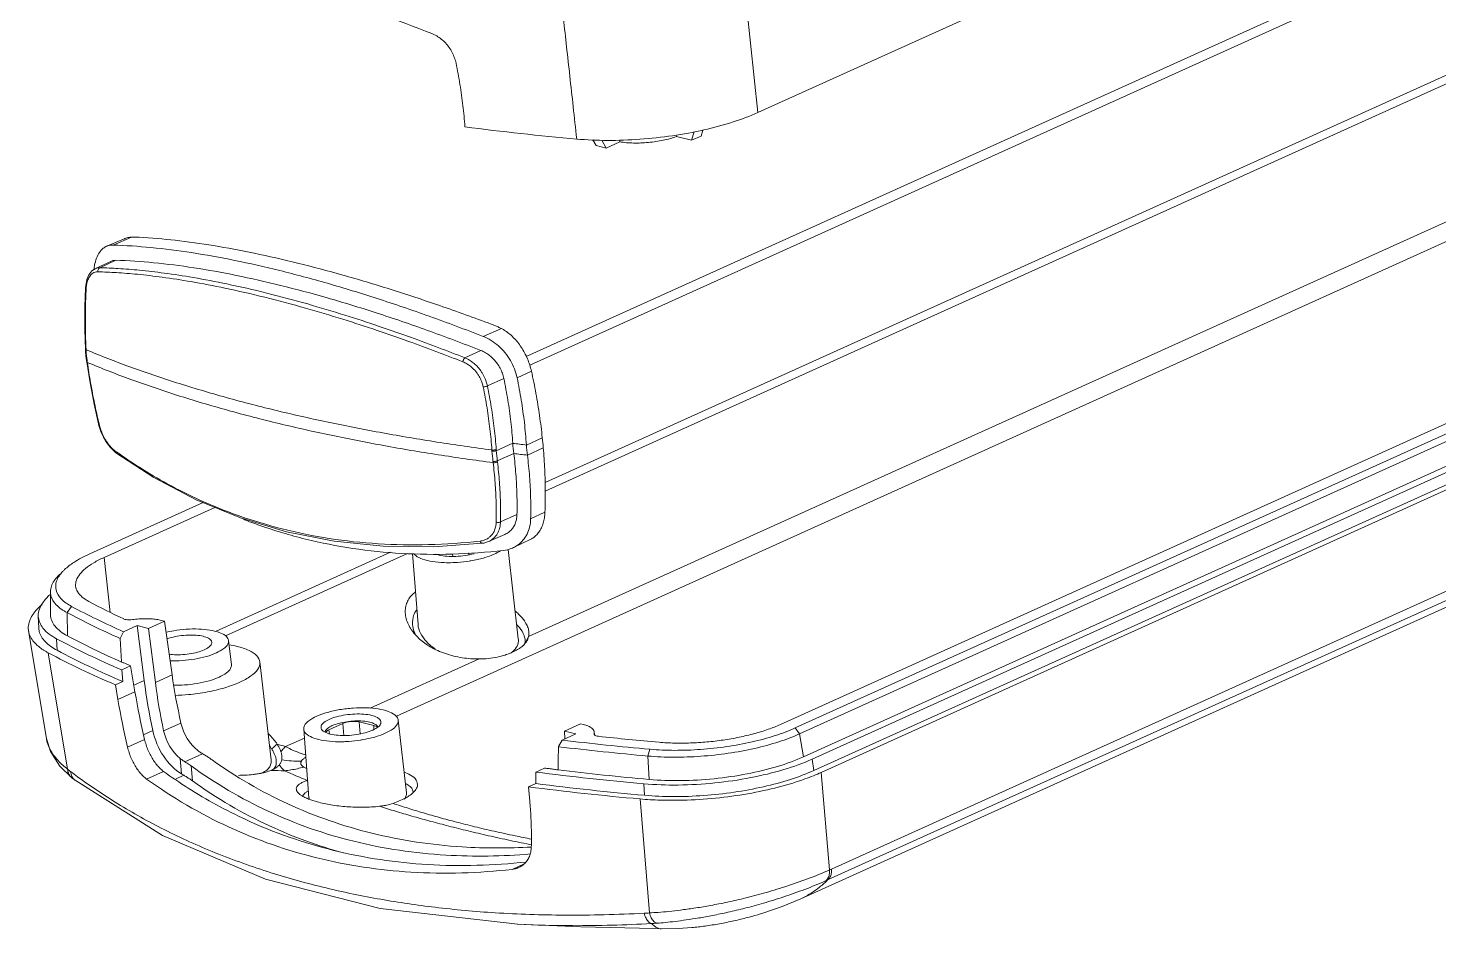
# Model space of a CAD drawing. Header units: millimetres. Extents: x 4688 to 5146, y 1130 to 1448.
# Drawn here: x 4871.4 to 4928.4, y 1157.8 to 1194.2 of the extents above; entities that cross this region are included whole.
import ezdxf

# ---------------------------------------------------------------- set-up
doc = ezdxf.new("R2010")
doc.units = ezdxf.units.MM
doc.header["$MEASUREMENT"] = 0
doc.layers.get('0').update_dxf_attribs({"linetype": 'CONTINUOUS'})
doc.layers.add('from', color=7, linetype='CONTINUOUS', lineweight=13)

# ---------------------------------------------------------------- blocks, each defined once
blk = doc.blocks.new('A$C39682073')
at = {"color": 7, "linetype": 'Continuous'}
for p, q in [((139.005, 113.52), (45.963, 71.472)), ((100.409, 88.034), (32.592, 57.387)), ((32.791, 56.891), (101.253, 87.83)), ((33.675, 50.111), (101.449, 80.74)), ((45.329, 77.473), (45.963, 71.472)), ((140.313, 78.186), (47.271, 36.139)), ((48.115, 35.935), (141.144, 77.976)), ((48.377, 35.597), (141.407, 77.639)), ((141.621, 76.309), (48.591, 34.267)), ((142.136, 76.182), (49.107, 34.14)), ((142.225, 75.521), (49.196, 33.48)), ((49.623, 33.37), (142.665, 75.417)), ((106.958, 73.62), (25.092, 36.623)), ((33.687, 49.608), (87.736, 74.033)), ((41.254, 70.172), (41.263, 70.081)), ((42.134, 69.866), (41.263, 70.081)), ((42.134, 69.866), (42.285, 70.363)), ((42.682, 70.114), (42.134, 69.866)), ((42.682, 70.114), (42.791, 70.456)), ((36.623, 69.559), (36.437, 69.898)), ((37.201, 69.417), (36.623, 69.559)), ((37.201, 69.417), (36.955, 69.875)), ((37.995, 69.776), (37.201, 69.417)), ((37.995, 69.776), (37.985, 69.886)), ((142.706, 69.587), (50.222, 27.792)), ((142.478, 68.954), (49.994, 27.159)), ((91.592, 67.812), (32.722, 41.208)), ((138.849, 66.933), (48.446, 26.078)), ((9.362, 64.178), (8.367, 63.755)), ((9.789, 64.273), (8.723, 63.82)), ((8.629, 62.886), (7.703, 62.455)), ((7.969, 62.51), (8.889, 62.939)), ((7.136, 61.345), (7.136, 61.345)), ((30.1, 58.542), (31.156, 58.997)), ((7.133, 57.81), (7.136, 57.74)), ((7.136, 57.74), (7.143, 57.635)), ((7.166, 57.811), (7.168, 57.775)), ((7.193, 57.144), (7.203, 57.076)), ((29.049, 57.305), (29.973, 57.733)), ((32.887, 56.536), (32.06, 56.155)), ((30.344, 55.684), (31.296, 56.11)), ((7.89, 53.498), (7.912, 53.409)), ((7.917, 53.504), (7.923, 53.481)), ((31.811, 52.37), (30.859, 51.945)), ((33.514, 52.697), (32.597, 52.27)), ((8.812, 51.892), (8.896, 51.827)), ((8.896, 51.828), (8.896, 51.827)), ((31.868, 51.783), (30.915, 51.359)), ((33.57, 52.111), (32.653, 51.684)), ((13.921, 48.949), (7.38, 45.993)), ((8.211, 45.783), (14.601, 48.671)), ((31.099, 47.83), (32.051, 48.252)), ((32.842, 48.014), (33.668, 48.401)), ((30.416, 46.7), (31.351, 47.109)), ((31.855, 46.35), (32.821, 46.813)), ((8.211, 45.783), (8.558, 42.608)), ((14.637, 41.508), (24.753, 46.079)), ((15.218, 41.261), (25.724, 46.009)), ((26.338, 41.918), (26.022, 46.005)), ((28.329, 45.976), (28.341, 45.843)), ((29.266, 46.044), (29.276, 45.936)), ((32.129, 41.088), (31.537, 46.248)), ((5.11, 43.794), (5.114, 42.475)), ((4.404, 42.377), (4.431, 41.72)), ((6.325, 42.956), (6.068, 42.598)), ((6.087, 41.259), (6.068, 42.598)), ((9.328, 41.493), (10.116, 41.848)), ((10.524, 38.674), (10.116, 41.848)), ((10.116, 41.848), (10.767, 41.688)), ((10.767, 41.688), (11.693, 42.106)), ((11.169, 38.558), (10.767, 41.688)), ((11.693, 42.106), (11.519, 42.149)), ((12.134, 38.994), (11.693, 42.106)), ((3.844, 41.535), (4.873, 35.331)), ((5.498, 40.423), (5.468, 41.086)), ((9.135, 41.106), (9.328, 41.493)), ((15.558, 39.585), (15.398, 40.983)), ((32.722, 41.208), (32.549, 40.863)), ((32.722, 41.208), (32.651, 41.008)), ((4.972, 40.28), (6.101, 33.552)), ((29.869, 39.918), (23.581, 37.077)), ((9.74, 39.522), (9.229, 39.291)), ((9.287, 38.617), (9.229, 39.291)), ((9.992, 38.026), (9.74, 39.522)), ((17.85, 34.094), (17.2, 39.746)), ((9.287, 38.617), (8.867, 38.427)), ((8.867, 38.427), (9.009, 37.582)), ((10.524, 38.674), (9.928, 38.405)), ((12.134, 38.994), (11.169, 38.558)), ((9.009, 37.582), (9.992, 38.026)), ((11.648, 35.77), (12.648, 36.222)), ((20.041, 31.895), (19.734, 35.865)), ((21.997, 36.199), (21.193, 35.836)), ((21.997, 36.199), (22.063, 35.505)), ((22.932, 36.286), (22.998, 35.598)), ((23.778, 36.077), (22.932, 36.286)), ((23.778, 36.077), (23.794, 35.852)), ((25.679, 32.195), (25.197, 36.39)), ((34.801, 35.753), (35.727, 36.172)), ((35.9, 36.129), (35.727, 36.172)), ((48.115, 35.935), (48.377, 35.597)), ((9.566, 34.829), (10.548, 35.273)), ((10.487, 35.545), (11.02, 35.785)), ((19.774, 35.356), (18.69, 34.866)), ((21.193, 35.836), (21.222, 35.6)), ((34.664, 35.237), (34.448, 34.856)), ((34.664, 35.237), (35.452, 35.593)), ((34.801, 35.753), (34.823, 35.308)), ((34.801, 35.753), (35.452, 35.593)), ((36.508, 35.581), (36.51, 35.606)), ((36.51, 35.606), (36.519, 35.705)), ((36.51, 35.606), (36.513, 35.581)), ((36.538, 35.534), (36.53, 35.608)), ((48.591, 34.267), (48.377, 35.597)), ((12.872, 33.985), (13.894, 34.447)), ((17.761, 34.865), (17.793, 34.856)), ((39.734, 34.707), (39.617, 34.314)), ((39.689, 32.963), (39.617, 34.314)), ((5.651, 33.727), (6.338, 33.064)), ((10.663, 32.987), (11.642, 33.429)), ((12.599, 34.176), (12.679, 33.278)), ((13.235, 33.745), (13.311, 32.883)), ((33.646, 33.62), (33.135, 33.389)), ((49.196, 33.48), (49.107, 34.14)), ((6.531, 32.914), (6.53, 32.914)), ((12.807, 33.203), (12.367, 33.005)), ((19.938, 32.911), (19.962, 32.919)), ((19.938, 32.911), (19.967, 32.859)), ((33.14, 32.728), (32.719, 32.538)), ((33.135, 33.389), (33.14, 32.728)), ((39.42, 32.048), (39.374, 32.714)), ((49.623, 33.37), (50.107, 27.741)), ((32.793, 31.71), (32.719, 32.538)), ((39.165, 31.837), (39.699, 25.257)), ((32.773, 29.212), (32.881, 29.191)), ((31.78, 27.773), (32.476, 28.088)), ((48.443, 26.077), (48.443, 26.077)), ((46.119, 25.201), (46.312, 25.261)), ((32.085, 24.604), (35.733, 24.455)), ((32.1, 24.604), (32.085, 24.604)), ((35.733, 24.455), (39.972, 24.349)), ((39.972, 24.349), (40.394, 24.341))]:
    blk.add_line(p, q, dxfattribs=at)
for points in [[(7.702, 62.454), (7.508, 62.322), (7.336, 62.104), (7.215, 61.82), (7.148, 61.483), (7.136, 61.345)], [(7.136, 61.345), (7.098, 60.28), (7.097, 58.936), (7.133, 57.809)], [(7.143, 57.635), (7.177, 57.268), (7.193, 57.143)], [(7.203, 57.076), (7.378, 55.987), (7.639, 54.627), (7.89, 53.498)], [(7.912, 53.409), (8.025, 53.059), (8.176, 52.72), (8.361, 52.404), (8.575, 52.123), (8.812, 51.892)], [(8.896, 51.828), (11.078, 50.403), (13.534, 49.107), (16.092, 48.062), (18.748, 47.268), (21.497, 46.725), (24.334, 46.436), (27.254, 46.402), (30.049, 46.602)], [(30.049, 46.602), (30.132, 46.614), (30.417, 46.7)], [(4.873, 35.331), (5.105, 34.579), (5.651, 33.727)], [(6.338, 33.064), (6.364, 33.043), (6.531, 32.914)], [(6.531, 32.914), (11.587, 29.719), (17.528, 27.213), (24.161, 25.514), (32.101, 24.604)], [(46.312, 25.261), (47.375, 25.633), (48.444, 26.077)], [(40.392, 24.341), (41.376, 24.355), (42.144, 24.408)]]:
    blk.add_lwpolyline(points, dxfattribs=at)
for centre, radius, start, end in [((49.078, 224.901), 155.555, 262.60061, 264.99407), ((9.827, 63.146), 1.127, 91.95935, 99.04328), ((10.901, 62.048), 3.297, 172.76997, 173.74519), ((9.31, 61.181), 2.141, 174.12719, 177.05334), ((30.377, 57.414), 1.764, 58.07025, 63.7954), ((14.812, 58.131), 7.653, 182.66594, 182.92377), ((14.793, 58.13), 7.634, 182.92376, 183.18215), ((14.574, 58.115), 7.414, 183.1664, 187.51095), ((14.418, 58.097), 7.257, 187.52466, 187.82477), ((14.448, 58.101), 7.287, 187.82482, 188.09136), ((14.429, 58.098), 7.268, 188.09135, 188.35823), ((41.886, 53.041), 10.097, 183.81472, 187.15852), ((50.214, 194.96), 143.773, 262.64603, 262.96162), ((42.592, 52.934), 10.018, 183.80013, 187.17063), ((-1.206, 49.066), 34.909, 5.00359, 5.96977), ((26.212, 76.133), 29.788, 234.3556, 234.53098), ((44.744, 52.972), 14.173, 183.98126, 184.26146), ((44.42, 52.944), 13.848, 184.24519, 186.72804), ((43.498, 52.839), 12.921, 186.7459, 187.0439), ((44.933, 52.998), 14.114, 184.00451, 184.28061), ((44.635, 52.972), 13.814, 184.26522, 186.70802), ((43.698, 52.866), 12.872, 186.72607, 187.01962), ((50.27, 194.374), 143.773, 262.64603, 262.96162), ((28.542, 51.257), 5.73, 285.98432, 286.77497), ((28.103, 52.716), 7.24, 268.0091, 271.91269), ((28.088, 53.251), 7.775, 271.89248, 273.93667), ((28.086, 53.321), 7.845, 273.91363, 278.8713), ((28.11, 53.16), 7.682, 278.88591, 279.62473), ((26.797, 79.499), 41.155, 241.76423, 244.90897), ((28.067, 43.034), 2.549, 212.83939, 217.0461), ((27.367, 42.027), 1.348, 183.2307, 188.74347), ((30.179, 40.09), 2.601, 39.1592, 43.97175), ((28.622, 43.518), 3.286, 225.52252, 228.10431), ((31.84, 41.415), 0.908, 328.96855, 333.37009), ((29.838, 45.178), 5.26, 270.32713, 281.86116), ((29.946, 44.676), 4.746, 281.83404, 287.28636), ((30.029, 44.396), 4.455, 287.34106, 287.76999), ((31.403, 41.78), 1.479, 311.52167, 313.45723), ((51.849, 44.815), 43.446, 189.58306, 193.28816), ((53.42, 45.365), 44.043, 189.59095, 193.24607), ((21.826, 42.364), 7.224, 268.00919, 271.90554), ((21.811, 42.897), 7.757, 271.88551, 273.93693), ((21.809, 42.967), 7.827, 273.91379, 278.8786), ((21.833, 42.806), 7.665, 278.89326, 279.6251), ((22.862, 37.719), 2.094, 294.30891, 295.34096), ((22.266, 40.902), 5.71, 285.98411, 286.80083), ((53.226, 188.317), 154.201, 263.08655, 264.98075), ((36.282, 35.679), 0.238, 6.11148, 13.09345), ((53.851, 189.666), 155.153, 263.6763, 264.97263), ((15.421, 33.098), 2.952, 36.52617, 37.62683), ((14.616, 32.5), 3.955, 34.18279, 36.54759), ((27.183, 66.511), 32.765, 254.08736, 254.97673), ((53.152, 188.434), 154.713, 263.05634, 264.98128), ((11.474, 40.291), 8.619, 231.43623, 232.91045), ((26.055, 59.563), 32.785, 232.89491, 233.75595), ((28.654, 56.961), 29.037, 234.1344, 237.52121), ((19.287, 72.747), 39.29, 267.89776, 269.04698), ((18.989, 34.147), 0.736, 207.02459, 211.05616), ((19.529, 41.755), 7.735, 262.11917, 270.53551), ((37.227, 75.606), 46.063, 246.1937, 247.95557), ((33.666, 61.53), 31.138, 243.43173, 243.78177), ((52.277, 177.301), 144.886, 262.92383, 265.01584), ((14.899, 36.908), 4.254, 238.54884, 240.54197), ((15.881, 42.058), 8.859, 270.60492, 272.73302), ((16.118, 39.239), 6.029, 277.44283, 278.36091), ((52.875, 186.707), 154.584, 262.66328, 264.98941), ((52.921, 186.044), 154.587, 262.64822, 264.98975), ((21.243, 34.933), 3.334, 246.41462, 247.30314), ((21.318, 35.113), 3.529, 247.30291, 248.41684), ((52.741, 186.825), 155.581, 262.6062, 264.99393), ((23.666, 35.522), 4.133, 276.23355, 280.0799), ((31.684, 28.929), 1.155, 294.26685, 313.20475), ((46.067, 36.986), 10.089, 293.60326, 294.31755), ((42.103, 44.623), 19.164, 293.91383, 294.3148), ((38.742, 37.906), 12.686, 272.97551, 274.3265), ((39.1, 38.25), 13.626, 273.03609, 274.35455)]:
    blk.add_arc(centre, radius, start, end, dxfattribs=at)
for centre, major_axis, ratio, start_param, end_param in [((29.09, 35.332), (-10.421, 23.712), 0.661455, 1.152105, 1.269512), ((29.09, 35.332), (-10.059, 22.888), 0.661455, 1.152105, 1.269512), ((30.04, 35.761), (-10.528, 22.676), 0.655415, 1.138546, 1.255952), ((14.039, 36.185), (-0.842, 1.814), 0.655415, 1.255952, 2.231024), ((22.476, 36.08), (0.661, 0.064), 0.346246, 0.778157, 2.348649), ((23.322, 35.871), (0.662, 0.064), 0.346035, 0.096472, 0.777858), ((13.043, 35.735), (-1.167, 2.655), 0.661455, 1.269512, 2.381576), ((13.043, 35.735), (-0.805, 1.831), 0.661455, 1.269512, 2.244584), ((21.673, 35.717), (0.662, 0.064), 0.346035, 2.348959, 3.05619)]:
    blk.add_ellipse(centre, major_axis=major_axis, ratio=ratio, start_param=start_param, end_param=end_param, dxfattribs=at)
for points, start_tangent, end_tangent in [([(6.028, 81.24), (10.57, 80.809), (15.57, 79.797), (21.07, 78.216), (27.145, 76.027)], (0.999585, -0.028796), (0.930359, -0.36665)), ([(34.737, 76.901), (34.918, 75.259), (35.104, 73.577), (35.299, 71.81), (35.505, 69.94)], (0.109572, -0.993979), (0.109659, -0.993969)), ([(27.145, 76.027), (27.422, 75.891), (27.684, 75.71), (27.924, 75.487), (28.134, 75.229), (28.31, 74.942), (28.444, 74.635), (28.534, 74.317)], (0.930359, -0.36665), (0.202973, -0.979184)), ([(28.534, 74.317), (28.76, 73.092), (28.931, 71.866), (29.045, 70.642)], (0.202973, -0.979184), (0.070017, -0.997546)), ([(45.963, 71.472), (44.532, 70.926), (42.852, 70.468), (41.04, 70.132), (39.157, 69.927), (37.268, 69.861), (35.505, 69.94)], (-0.911266, -0.411819), (-0.996144, 0.087729)), ([(41.263, 70.081), (40.899, 69.966), (40.5, 69.87), (40.079, 69.794), (39.644, 69.741), (39.207, 69.713), (38.78, 69.709), (38.372, 69.73), (37.995, 69.776)], (-0.941417, -0.337245), (-0.98724, 0.159241)), ([(7.63, 62.463), (7.661, 62.655), (7.773, 63.058), (7.942, 63.388), (8.161, 63.631), (8.367, 63.755)], (0.125902, 0.992043), (0.920058, 0.391782)), ([(8.367, 63.755), (8.424, 63.777), (8.723, 63.82)], (0.920058, 0.391782), (0.999477, -0.032346)), ([(8.723, 63.82), (10.916, 63.675), (13.256, 63.379), (15.734, 62.935), (18.351, 62.345), (21.101, 61.61), (23.976, 60.732), (26.979, 59.709), (30.1, 58.542)], (0.999477, -0.032346), (0.931678, -0.363284)), ([(9.65, 64.26), (9.406, 64.195), (9.362, 64.178)], (-0.98766, -0.156612), (-0.920529, -0.390674)), ([(10.236, 64.27), (10.097, 64.275), (9.948, 64.276), (9.789, 64.273)], (-0.99851, 0.054575), (-0.999451, -0.033117)), ([(30.569, 59.249), (27.589, 60.322), (24.725, 61.268), (21.987, 62.087), (19.371, 62.78), (16.884, 63.347), (14.532, 63.785), (12.313, 64.093), (10.236, 64.27)], (-0.936696, 0.350144), (-0.99851, 0.054575)), ([(8.629, 62.886), (8.715, 62.918), (8.889, 62.939)], (0.906421, 0.422376), (0.999528, -0.03072)), ([(8.889, 62.939), (11.07, 62.797), (13.387, 62.505), (15.833, 62.068), (18.4, 61.489), (21.094, 60.769), (23.925, 59.904), (26.886, 58.892), (29.973, 57.733)], (0.999528, -0.03072), (0.931079, -0.364817)), ([(7.557, 62.191), (7.45, 62.1), (7.366, 61.992), (7.301, 61.874), (7.254, 61.752), (7.219, 61.631), (7.196, 61.513), (7.181, 61.4)], (-0.836065, -0.548631), (-0.102707, -0.994712)), ([(7.693, 62.255), (7.557, 62.191)], (-0.958101, -0.286431), (-0.836065, -0.548631)), ([(7.858, 62.276), (7.693, 62.255)], (-0.999567, 0.029432), (-0.958101, -0.286431)), ([(7.969, 62.51), (7.78, 62.484), (7.703, 62.455)], (-0.999837, 0.018038), (-0.906335, -0.422559)), ([(7.858, 62.276), (7.856, 62.349), (7.876, 62.418), (7.916, 62.474), (7.969, 62.51)], (-0.177675, 0.984089), (0.926508, 0.376274)), ([(28.926, 57.074), (27.423, 57.654), (25.785, 58.258), (23.978, 58.889), (21.993, 59.535), (19.845, 60.178), (17.488, 60.806), (15.186, 61.334), (13.239, 61.706), (11.561, 61.962), (10.133, 62.128), (8.916, 62.227), (7.858, 62.276)], (-0.930441, 0.366441), (-0.999568, 0.029406)), ([(29.049, 57.305), (27.546, 57.886), (25.907, 58.492), (24.1, 59.124), (22.114, 59.772), (19.965, 60.415), (17.607, 61.045), (15.304, 61.573), (13.355, 61.944), (11.675, 62.2), (10.246, 62.365), (9.028, 62.462), (7.969, 62.51)], (-0.930127, 0.367238), (-0.999604, 0.028154)), ([(7.172, 61.291), (7.133, 60.141), (7.131, 58.967), (7.166, 57.811)], (-0.051792, -0.998658), (0.045504, -0.998964)), ([(7.172, 61.291), (7.139, 61.329), (7.137, 61.345)], (-0.828301, 0.560283), (0.079532, 0.996832)), ([(31.156, 58.997), (30.966, 59.087), (30.77, 59.171), (30.569, 59.249)], (-0.897334, 0.441352), (-0.936696, 0.350144)), ([(32.887, 56.536), (32.789, 56.899), (32.655, 57.255), (32.49, 57.598), (32.296, 57.922), (32.077, 58.221), (31.836, 58.488), (31.579, 58.72), (31.31, 58.911)], (-0.215957, 0.976403), (-0.848979, 0.528427)), ([(30.1, 58.542), (30.558, 58.312), (30.983, 57.996), (31.359, 57.606), (31.671, 57.158), (31.908, 56.668), (32.06, 56.155)], (0.931678, -0.363284), (0.204714, -0.978822)), ([(7.135, 57.8), (7.134, 57.809)], (-0.301721, 0.953396), (0.059671, 0.998218)), ([(7.168, 57.775), (7.135, 57.8)], (-0.919972, 0.391984), (-0.301721, 0.953396)), ([(7.138, 57.732), (7.137, 57.74)], (-0.30514, 0.952308), (0.049535, 0.998772)), ([(7.172, 57.706), (7.138, 57.732)], (-0.920428, 0.390911), (-0.30514, 0.952308)), ([(30.605, 51.988), (27.423, 52.445), (24.297, 52.972), (21.249, 53.568), (18.249, 54.243), (15.261, 55.017), (12.383, 55.872), (9.687, 56.791), (7.168, 57.775)], (-0.991394, 0.130915), (-0.922636, 0.385672)), ([(7.196, 57.135), (7.194, 57.143)], (-0.331996, 0.943281), (-0.047351, 0.998878)), ([(7.229, 57.109), (7.196, 57.135)], (-0.924701, 0.380695), (-0.331996, 0.943281)), ([(7.205, 57.068), (7.204, 57.076)], (-0.334694, 0.942327), (-0.059179, 0.998247)), ([(7.238, 57.042), (7.205, 57.068)], (-0.925092, 0.379742), (-0.334694, 0.942327)), ([(7.238, 57.042), (7.429, 55.866), (7.657, 54.677), (7.917, 53.504)], (0.14544, -0.989367), (0.229431, -0.973325)), ([(30.675, 51.255), (27.493, 51.712), (24.368, 52.239), (21.319, 52.835), (18.32, 53.51), (15.331, 54.284), (12.453, 55.139), (9.758, 56.058), (7.238, 57.042)], (-0.991394, 0.130915), (-0.922636, 0.385672)), ([(28.926, 57.074), (28.942, 57.143), (28.971, 57.21), (29.008, 57.266), (29.049, 57.305)], (0.138487, 0.990364), (0.827433, 0.561565)), ([(30.1, 55.63), (30.075, 55.734), (30.042, 55.847), (29.998, 55.968), (29.94, 56.097), (29.868, 56.235), (29.776, 56.379), (29.663, 56.528), (29.525, 56.678), (29.359, 56.824), (29.159, 56.96), (28.926, 57.074)], (-0.202876, 0.979204), (-0.930432, 0.366465)), ([(30.344, 55.684), (30.317, 55.8), (30.279, 55.926), (30.23, 56.061), (30.167, 56.206), (30.087, 56.361), (29.986, 56.523), (29.861, 56.689), (29.709, 56.858), (29.526, 57.023), (29.306, 57.176), (29.049, 57.305)], (-0.203999, 0.978971), (-0.926153, 0.377148)), ([(29.973, 57.733), (30.238, 57.604), (30.488, 57.431), (30.716, 57.219), (30.917, 56.974), (31.083, 56.703), (31.211, 56.412), (31.296, 56.11)], (0.931079, -0.364817), (0.203299, -0.979117)), ([(33.514, 52.697), (33.356, 53.969), (33.147, 55.25), (32.887, 56.536)], (-0.103986, 0.994579), (-0.215957, 0.976403)), ([(30.1, 55.63), (30.182, 55.639), (30.27, 55.659), (30.344, 55.684)], (0.998687, 0.051231), (0.921962, 0.38728)), ([(30.605, 51.988), (30.492, 53.199), (30.324, 54.414), (30.1, 55.63)], (-0.069551, 0.997578), (-0.202874, 0.979205)), ([(30.854, 52.013), (30.74, 53.234), (30.57, 54.459), (30.344, 55.684)], (-0.06984, 0.997558), (-0.202656, 0.97925)), ([(31.296, 56.11), (31.526, 54.863), (31.698, 53.615), (31.811, 52.37)], (0.203299, -0.979117), (0.066984, -0.997754)), ([(32.06, 56.155), (32.3, 54.861), (32.479, 53.564), (32.597, 52.27)], (0.204714, -0.978822), (0.066597, -0.99778)), ([(7.923, 53.481), (7.891, 53.494), (7.891, 53.498)], (-0.988057, 0.154092), (-0.029866, 0.999554)), ([(7.923, 53.481), (7.949, 53.377), (7.982, 53.264), (8.023, 53.142), (8.073, 53.009), (8.135, 52.867), (8.21, 52.715), (8.3, 52.556), (8.407, 52.392), (8.534, 52.227), (8.682, 52.068), (8.852, 51.926)], (0.229962, -0.9732), (0.812633, -0.582776)), ([(8.852, 51.926), (8.863, 51.87), (8.894, 51.829), (8.896, 51.828)], (-0.001585, -0.999999), (0.813878, -0.581036)), ([(8.927, 51.873), (10.246, 50.985), (11.857, 50.036), (13.74, 49.096), (15.947, 48.205), (18.483, 47.434), (21.214, 46.877), (24.034, 46.572), (26.937, 46.52), (29.92, 46.724)], (0.81443, -0.580262), (0.993963, 0.109712)), ([(30.605, 51.988), (30.69, 51.984), (30.778, 51.993), (30.854, 52.013)], (0.992089, -0.125539), (0.936357, 0.35105)), ([(30.61, 51.919), (30.694, 51.915), (30.783, 51.925), (30.859, 51.945)], (0.991973, -0.12645), (0.932268, 0.361767)), ([(30.667, 51.322), (30.752, 51.319), (30.84, 51.332), (30.915, 51.359)], (0.990818, -0.1352), (0.89339, 0.449283)), ([(31.868, 51.783), (31.988, 50.593), (32.05, 49.414), (32.051, 48.252)], (0.125119, -0.992142), (-0.024479, -0.9997)), ([(32.653, 51.684), (32.779, 50.446), (32.842, 49.222), (32.842, 48.014)], (0.125512, -0.992092), (-0.025949, -0.999663)), ([(33.668, 48.401), (33.688, 49.619), (33.655, 50.856), (33.57, 52.111)], (0.037497, 0.999297), (-0.087184, 0.996192)), ([(30.675, 51.255), (30.76, 51.252), (30.848, 51.266), (30.923, 51.293)], (0.990705, -0.136028), (0.88868, 0.458527)), ([(30.85, 47.82), (30.849, 48.951), (30.79, 50.098), (30.675, 51.255)], (0.024081, 0.99971), (-0.122512, 0.992467)), ([(31.099, 47.83), (31.097, 48.971), (31.039, 50.126), (30.923, 51.293)], (0.023808, 0.999717), (-0.12221, 0.992504)), ([(32.051, 48.252), (32.021, 47.979), (31.945, 47.727), (31.826, 47.505), (31.667, 47.318), (31.473, 47.172), (31.351, 47.109)], (-0.024479, -0.9997), (-0.915976, -0.401233)), ([(32.821, 46.813), (32.951, 46.886), (33.151, 47.045), (33.322, 47.247), (33.462, 47.489), (33.567, 47.765), (33.636, 48.071), (33.668, 48.401)], (0.901443, 0.432898), (0.037497, 0.999297)), ([(31.286, 46.188), (28.299, 45.974), (25.39, 46.014), (22.571, 46.303), (19.84, 46.842), (17.204, 47.629), (16.262, 47.979)], (-0.993687, -0.112189), (-0.930955, 0.365133)), ([(29.92, 46.724), (30.153, 46.776), (30.342, 46.863), (30.491, 46.973), (30.606, 47.096), (30.693, 47.224), (30.756, 47.352), (30.799, 47.477), (30.827, 47.597), (30.843, 47.711), (30.85, 47.82)], (0.993965, 0.109701), (0.024083, 0.99971)), ([(30.417, 46.7), (30.54, 46.764), (30.704, 46.886), (30.831, 47.022), (30.926, 47.165), (30.995, 47.308), (31.042, 47.447), (31.073, 47.581), (31.091, 47.709), (31.099, 47.83)], (0.915853, 0.401513), (0.025203, 0.999682)), ([(30.85, 47.82), (30.935, 47.805), (31.024, 47.808), (31.099, 47.83)], (0.95655, -0.291568), (0.906121, 0.423018)), ([(32.842, 48.014), (32.783, 47.55), (32.634, 47.13), (32.4, 46.771), (32.089, 46.486), (31.855, 46.35)], (-0.025949, -0.999663), (-0.901413, -0.432959)), ([(29.92, 46.724), (29.949, 46.663), (29.988, 46.621), (30.033, 46.603), (30.049, 46.603)], (0.311047, -0.950394), (0.993494, 0.113881)), ([(7.38, 45.993), (6.458, 45.495), (5.923, 45.077)], (-0.911266, -0.411819), (-0.722347, -0.69153)), ([(8.211, 45.783), (7.613, 45.475), (7.138, 45.146), (6.8, 44.807), (6.606, 44.464)], (-0.911266, -0.411819), (-0.324087, -0.946027)), ([(26.099, 45.988), (26.205, 45.887), (26.594, 45.686), (27.163, 45.545), (27.852, 45.48)], (0.640908, -0.767617), (0.999378, -0.035253)), ([(27.365, 45.976), (27.55, 45.919)], (0.935394, -0.353608), (0.97095, -0.239282)), ([(27.55, 45.919), (27.998, 45.85), (28.518, 45.84), (29.06, 45.891)], (0.97095, -0.239282), (0.989091, 0.147308)), ([(29.06, 45.891), (29.572, 45.997)], (0.989091, 0.147308), (0.964646, 0.263551)), ([(29.394, 45.585), (30.12, 45.749)], (0.985923, 0.1672), (0.961313, 0.275458)), ([(30.195, 45.771), (30.731, 45.969)], (0.957421, 0.288697), (0.911266, 0.411819)), ([(30.731, 45.969), (31.092, 46.166)], (0.911266, 0.411819), (0.833251, 0.552895)), ([(31.855, 46.35), (31.713, 46.289), (31.286, 46.188)], (-0.901413, -0.432959), (-0.993687, -0.112189)), ([(5.649, 44.815), (5.53, 44.694), (5.168, 44.125), (5.113, 43.794)], (-0.722459, -0.691413), (-0.004205, -0.999991)), ([(5.923, 45.077), (5.81, 44.962), (5.464, 44.418)], (-0.722347, -0.69153), (-0.31391, -0.949453)), ([(5.464, 44.418), (5.436, 43.886), (5.727, 43.392), (6.325, 42.956)], (-0.31391, -0.949453), (0.880657, -0.473755)), ([(6.606, 44.464), (6.564, 44.129), (6.565, 44.119)], (-0.324087, -0.946027), (0.114367, -0.993439)), ([(6.565, 44.119), (6.672, 43.807), (6.929, 43.509), (7.327, 43.241)], (0.114367, -0.993439), (0.880588, -0.473882)), ([(4.405, 42.377), (4.404, 42.409), (4.665, 43.162), (5.08, 43.627)], (-0.052934, 0.998598), (0.748281, 0.663382)), ([(5.113, 43.794), (5.139, 43.57), (5.444, 43.053), (6.068, 42.598)], (-0.004205, -0.999991), (0.880657, -0.473755)), ([(25.925, 41.652), (25.825, 41.824), (25.68, 42.165), (25.609, 42.501), (25.609, 42.822), (25.677, 43.12), (25.806, 43.387), (25.993, 43.62), (26.178, 43.78)], (-0.541844, 0.840479), (0.805732, 0.59228)), ([(4.186, 42.614), (4.065, 42.443), (3.898, 42.104), (3.831, 41.769), (3.844, 41.535)], (-0.615443, -0.788182), (0.162734, -0.98667)), ([(4.627, 43.066), (4.33, 42.783), (4.186, 42.614)], (-0.759901, -0.650039), (-0.615443, -0.788182)), ([(5.468, 41.086), (4.677, 41.702), (4.405, 42.377)], (-0.880657, 0.473755), (-0.052934, 0.998598)), ([(6.087, 41.259), (5.364, 41.823), (5.114, 42.475)], (-0.880657, 0.473755), (-0.011332, 0.999936)), ([(6.068, 42.598), (7.554, 41.838), (9.135, 41.106)], (0.880657, -0.473755), (0.914963, -0.403537)), ([(6.325, 42.956), (7.783, 42.21), (9.328, 41.493)], (0.880657, -0.473755), (0.914515, -0.404551)), ([(26.021, 41.951), (26.086, 42.431), (26.253, 42.744)], (-0.056139, 0.998423), (0.592626, 0.805477)), ([(31.958, 42.676), (32.137, 42.515), (32.384, 42.247)], (0.763299, -0.646045), (0.629143, -0.777289)), ([(5.498, 40.423), (4.802, 40.931), (4.462, 41.508), (4.433, 41.72)], (-0.880657, 0.473755), (-0.030214, 0.999543)), ([(9.843, 42.19), (9.651, 42.177), (9.476, 42.19), (9.345, 42.227)], (-0.990546, -0.137178), (-0.905273, 0.42483)), ([(11.519, 42.149), (11.236, 42.203), (10.914, 42.235), (10.567, 42.244), (10.206, 42.229), (9.843, 42.19)], (-0.970844, 0.239711), (-0.990546, -0.137178)), ([(15.396, 40.983), (15.388, 41.033), (15.213, 41.267), (14.85, 41.455), (14.317, 41.587), (13.672, 41.648), (12.951, 41.635), (12.229, 41.549), (11.784, 41.458)], (-0.079356, 0.996846), (-0.971984, -0.235048)), ([(26.217, 41.292), (26.034, 41.822)], (-0.473385, 0.880856), (-0.151611, 0.98844)), ([(26.338, 41.919), (26.338, 41.913), (26.486, 41.401), (26.838, 40.904), (27.336, 40.488)], (0.07462, -0.997212), (0.831675, -0.555263)), ([(32.196, 41.733), (32.464, 41.277)], (0.63073, -0.776002), (0.332805, -0.942996)), ([(32.384, 42.247), (32.388, 42.243), (32.573, 41.973), (32.691, 41.709), (32.741, 41.453), (32.722, 41.208)], (0.629143, -0.777289), (-0.215095, -0.976593)), ([(3.844, 41.535), (3.864, 41.441), (3.996, 41.125), (4.227, 40.824), (4.434, 40.633), (4.683, 40.451), (4.823, 40.364), (4.972, 40.28)], (0.162734, -0.98667), (0.880588, -0.473882)), ([(9.229, 39.291), (7.283, 40.167), (5.468, 41.086)], (-0.920553, 0.390618), (-0.880657, 0.473755)), ([(9.221, 39.742), (7.605, 40.484), (6.087, 41.259)], (-0.915468, 0.40239), (-0.880657, 0.473755)), ([(9.219, 39.758), (9.188, 40.197), (9.161, 40.652), (9.135, 41.106)], (-0.059233, 0.998244), (-0.059162, 0.998248)), ([(14.425, 40.884), (14.403, 40.965), (14.237, 41.115), (13.934, 41.227), (13.523, 41.291), (13.045, 41.3), (12.546, 41.254), (12.076, 41.156), (11.837, 41.08)], (-0.089801, 0.99596), (-0.939035, -0.343821)), ([(13.992, 40.446), (14.274, 40.613), (14.416, 40.792), (14.425, 40.884)], (0.911266, 0.411819), (-0.089801, 0.99596)), ([(14.695, 40.272), (15.117, 40.516), (15.355, 40.777), (15.396, 40.983)], (0.911266, 0.411819), (-0.079356, 0.996846)), ([(17.2, 39.746), (17.03, 40.092), (16.581, 40.407), (15.886, 40.648), (15.43, 40.741)], (-0.121837, 0.99255), (-0.986775, 0.162097)), ([(26.319, 41.173), (26.033, 41.499)], (-0.713416, 0.700741), (-0.602044, 0.798463)), ([(29.869, 39.918), (28.891, 39.991), (27.926, 40.226), (27.044, 40.625), (26.427, 41.072)], (-0.99999, -0.004433), (-0.744256, 0.667895)), ([(31.715, 40.273), (32.008, 40.573), (32.134, 40.947), (32.13, 41.082)], (0.808376, 0.588666), (-0.11626, 0.993219)), ([(32.618, 40.947), (32.515, 40.806), (32.42, 40.706)], (-0.514786, -0.857319), (-0.725741, -0.687968)), ([(32.464, 41.277), (32.476, 41.24), (32.522, 41)], (0.332805, -0.942996), (0.062859, -0.998022)), ([(32.522, 41), (32.513, 40.808)], (0.062859, -0.998022), (-0.16729, -0.985908)), ([(4.972, 40.28), (6.85, 39.331), (8.867, 38.427)], (0.880588, -0.473882), (0.921331, -0.388779)), ([(9.287, 38.617), (7.327, 39.498), (5.498, 40.423)], (-0.920759, 0.390132), (-0.880657, 0.473755)), ([(11.962, 40.193), (12.15, 40.172), (12.628, 40.162), (13.126, 40.209), (13.596, 40.307), (13.992, 40.446)], (0.989729, -0.142957), (0.911266, 0.411819)), ([(12.018, 39.815), (12.721, 39.828), (13.444, 39.914), (14.123, 40.066), (14.695, 40.272)], (0.999469, -0.032579), (0.911266, 0.411819)), ([(31.803, 40.312), (31.473, 40.182), (31.388, 40.154)], (-0.911389, -0.411546), (-0.952288, -0.305202)), ([(32.151, 40.499), (32.089, 40.46), (31.803, 40.312)], (-0.842705, -0.538375), (-0.911389, -0.411546)), ([(32.384, 40.672), (32.328, 40.625), (32.151, 40.499)], (-0.748565, -0.663062), (-0.842705, -0.538375)), ([(9.74, 39.522), (9.568, 39.596), (9.397, 39.67), (9.221, 39.742)], (-0.919836, 0.392302), (-0.915452, 0.402428)), ([(15.557, 39.585), (15.515, 39.377), (15.275, 39.112), (14.849, 38.867)], (0.079356, -0.996846), (-0.911266, -0.411819)), ([(16.04, 38.573), (16.69, 38.939), (17.086, 39.333), (17.202, 39.726), (17.2, 39.746)], (0.911266, 0.411819), (-0.121837, 0.99255)), ([(14.849, 38.867), (14.271, 38.659), (13.585, 38.505), (12.855, 38.418), (12.226, 38.402)], (-0.911266, -0.411819), (-0.999797, 0.020159)), ([(12.324, 37.816), (13.08, 37.863), (14.172, 38.016), (15.181, 38.258), (16.04, 38.573)], (0.999538, 0.030385), (0.911266, 0.411819)), ([(20.485, 36.61), (21.094, 36.83), (21.818, 36.993), (22.589, 37.084), (23.357, 37.098), (24.045, 37.033), (24.613, 36.893), (25, 36.692), (25.186, 36.443), (25.195, 36.39)], (0.911266, 0.411819), (0.079356, -0.996846)), ([(24.174, 36.155), (24.186, 36.187), (24.172, 36.375), (23.991, 36.538), (23.661, 36.661), (23.213, 36.73), (22.693, 36.74), (22.151, 36.69), (21.639, 36.583), (21.209, 36.432)], (0.412226, 0.911081), (-0.911266, -0.411819)), ([(19.737, 35.865), (19.781, 36.072), (20.035, 36.351), (20.485, 36.61)], (-0.044558, 0.999007), (0.911266, 0.411819)), ([(21.575, 35.144), (20.888, 35.209), (20.32, 35.35), (19.932, 35.55), (19.746, 35.799), (19.737, 35.865)], (-0.999379, 0.03525), (-0.044558, 0.999007)), ([(21.209, 36.432), (20.901, 36.25), (20.747, 36.055), (20.761, 35.867), (20.783, 35.83)], (-0.911266, -0.411819), (0.58559, -0.810607)), ([(21.386, 36.069), (21.114, 35.908), (20.978, 35.736), (20.969, 35.69)], (-0.911266, -0.411819), (-0.084961, -0.996384)), ([(23.845, 36.163), (23.553, 36.271), (23.158, 36.333), (22.698, 36.342), (22.219, 36.297), (21.767, 36.203), (21.386, 36.069)], (-0.879546, 0.475814), (-0.911266, -0.411819)), ([(23.758, 35.826), (24.031, 35.993)], (0.903701, 0.428165), (0.78464, 0.619951)), ([(24.019, 35.982), (24.005, 36.019), (23.845, 36.163)], (-0.259291, 0.965799), (-0.879546, 0.475814)), ([(24.031, 35.993), (24.174, 36.155)], (0.78464, 0.619951), (0.412226, 0.911081)), ([(25.195, 36.39), (25.151, 36.17), (24.898, 35.891), (24.448, 35.632)], (0.079356, -0.996846), (-0.911266, -0.411819)), ([(36.514, 35.733), (36.451, 35.853), (36.325, 35.961), (36.138, 36.055), (35.9, 36.129)], (-0.227267, 0.973832), (-0.970844, 0.239711)), ([(39.734, 34.707), (41.157, 34.644), (42.657, 34.696), (44.17, 34.861), (45.626, 35.131), (46.961, 35.494), (48.115, 35.935)], (0.99614, -0.087784), (0.911266, 0.411819)), ([(40.255, 35.111), (41.138, 35.062), (42.068, 35.068), (43.02, 35.127), (43.968, 35.239), (44.891, 35.401), (45.763, 35.609), (46.564, 35.857), (47.271, 36.139)], (0.996144, -0.087729), (0.911266, 0.411819)), ([(6.101, 33.552), (5.824, 33.781), (5.549, 34.051), (5.295, 34.362), (5.081, 34.711), (4.926, 35.1), (4.873, 35.331)], (-0.795039, 0.606558), (-0.164563, 0.986367)), ([(11.642, 33.429), (11.441, 33.599), (11.247, 33.811), (11.065, 34.06), (10.9, 34.339), (10.756, 34.64), (10.638, 34.954), (10.548, 35.273)], (-0.810417, 0.585854), (-0.22889, 0.973452)), ([(17.676, 35.623), (17.784, 35.515), (18.012, 35.259), (18.2, 35.002)], (0.719636, -0.694351), (0.541346, -0.8408)), ([(20.783, 35.83), (20.942, 35.704)], (0.58559, -0.810607), (0.879546, -0.475814)), ([(20.942, 35.704), (21.272, 35.581)], (0.879546, -0.475814), (0.97095, -0.239282)), ([(21.272, 35.581), (21.719, 35.512), (22.239, 35.502), (22.782, 35.553)], (0.97095, -0.239282), (0.989091, 0.147308)), ([(22.782, 35.553), (23.293, 35.659)], (0.989091, 0.147308), (0.964646, 0.263551)), ([(23.838, 35.412), (23.114, 35.249)], (-0.961313, -0.275459), (-0.985922, -0.167207)), ([(23.293, 35.659), (23.724, 35.811)], (0.964646, 0.263551), (0.911266, 0.411819)), ([(24.448, 35.632), (23.916, 35.435)], (-0.911266, -0.411819), (-0.957289, -0.289134)), ([(36.762, 35.458), (36.616, 35.489), (36.528, 35.54), (36.509, 35.581)], (-0.993894, 0.110341), (-0.165493, 0.986211)), ([(39.617, 34.314), (41.104, 34.248), (42.673, 34.303), (44.253, 34.475), (45.775, 34.757), (47.171, 35.137), (48.377, 35.597)], (0.99614, -0.087784), (0.911266, 0.411819)), ([(10.663, 32.987), (10.462, 33.156), (10.267, 33.368), (10.084, 33.617), (9.919, 33.896), (9.775, 34.196), (9.656, 34.51), (9.566, 34.829)], (-0.812133, 0.583472), (-0.229342, 0.973346)), ([(13.617, 34.636), (13.71, 34.567), (13.802, 34.503), (13.894, 34.447)], (0.786687, -0.617353), (0.863858, -0.503735)), ([(13.894, 34.447), (14.086, 34.331), (14.269, 34.214), (14.442, 34.094)], (0.863858, -0.503735), (0.814205, -0.580578)), ([(18.2, 35.002), (18.093, 34.913), (17.991, 34.817), (17.888, 34.722)], (-0.741153, -0.671336), (-0.738125, -0.674664)), ([(17.888, 34.722), (17.996, 34.535), (18.073, 34.366)], (0.538213, -0.842809), (0.365515, -0.930805)), ([(18.073, 34.366), (18.124, 34.212), (18.15, 34.07), (18.155, 33.939), (18.137, 33.815)], (0.365515, -0.930805), (-0.238414, -0.971164)), ([(18.2, 35.002), (18.373, 34.684), (18.42, 34.56)], (0.541343, -0.840802), (0.32083, -0.947137)), ([(18.69, 34.866), (18.579, 34.757), (18.491, 34.656), (18.421, 34.56)], (-0.730778, -0.682615), (-0.559867, -0.828582)), ([(18.421, 34.56), (18.467, 34.385), (18.482, 34.231), (18.468, 34.093)], (0.320704, -0.947179), (-0.207688, -0.978195)), ([(18.69, 34.866), (19.134, 34.643), (19.58, 34.465), (19.847, 34.38)], (0.875059, -0.484017), (0.961005, -0.276531)), ([(19.859, 34.248), (19.856, 34.246), (19.787, 34.202), (19.727, 34.157), (19.674, 34.112), (19.632, 34.065), (19.601, 34.021)], (-0.861483, -0.507786), (-0.504576, -0.863367)), ([(34.448, 34.856), (34.44, 34.41), (34.431, 33.964), (34.428, 33.534)], (-0.01875, -0.999824), (-0.01868, -0.999826)), ([(48.591, 34.267), (47.095, 33.715), (45.34, 33.286), (43.439, 33.007), (41.514, 32.897), (39.689, 32.963)], (-0.911266, -0.411819), (-0.99614, 0.087784)), ([(6.338, 33.064), (6.335, 33.066), (6.171, 33.275), (6.101, 33.552)], (-0.781428, 0.623995), (-0.063339, 0.997992)), ([(6.349, 33.137), (6.276, 33.416)], (-0.43877, 0.8986), (-0.073636, 0.997285)), ([(12.872, 33.985), (12.782, 34.042), (12.691, 34.106), (12.599, 34.176)], (-0.855741, 0.517405), (-0.783314, 0.621627)), ([(13.235, 33.745), (13.119, 33.827), (12.998, 33.907), (12.872, 33.985)], (-0.809781, 0.586733), (-0.855741, 0.517405)), ([(32.831, 28.662), (27.95, 28.593), (22.626, 29.392), (17.69, 31.126), (13.235, 33.745)], (-0.996404, -0.08473), (-0.809781, 0.586733)), ([(14.442, 34.094), (18.824, 31.552), (23.666, 29.862), (28.88, 29.069), (32.884, 29.062)], (0.814205, -0.580578), (0.998365, 0.057164)), ([(17.262, 33.314), (17.409, 33.38), (17.661, 33.557)], (0.931888, 0.362745), (0.71337, 0.700788)), ([(17.846, 33.484), (17.557, 33.39), (17.413, 33.353)], (-0.933447, -0.358715), (-0.9735, -0.228687)), ([(17.661, 33.557), (17.803, 33.755)], (0.71337, 0.700788), (0.411843, 0.911255)), ([(17.803, 33.755), (17.855, 33.979), (17.851, 34.087)], (0.411843, 0.911255), (-0.111766, 0.993735)), ([(18.181, 33.666), (18.069, 33.591), (17.846, 33.484)], (-0.7932, -0.608962), (-0.933396, -0.358847)), ([(18.137, 33.815), (18.096, 33.701), (18.034, 33.594), (17.999, 33.549)], (-0.238414, -0.971164), (-0.648286, -0.761397)), ([(18.333, 33.813), (18.25, 33.724), (18.181, 33.666)], (-0.624614, -0.780933), (-0.7932, -0.608962)), ([(18.468, 34.093), (18.417, 33.946), (18.333, 33.813)], (-0.207769, -0.978178), (-0.624461, -0.781056)), ([(18.358, 33.768), (18.386, 33.724), (18.417, 33.682), (18.451, 33.641), (18.489, 33.6), (18.531, 33.558), (18.578, 33.514), (18.633, 33.463)], (0.514981, -0.857202), (0.719458, -0.694536)), ([(18.633, 33.463), (19.002, 33.512), (19.371, 33.585), (19.739, 33.681)], (0.99488, 0.101061), (0.959696, 0.281042)), ([(19.601, 34.021), (19.582, 33.981), (19.571, 33.945), (19.568, 33.913), (19.569, 33.884), (19.574, 33.857), (19.583, 33.832), (19.595, 33.809), (19.61, 33.786), (19.628, 33.764), (19.649, 33.742), (19.675, 33.721), (19.705, 33.7), (19.739, 33.681)], (-0.504491, -0.863417), (0.894272, -0.447523)), ([(34.428, 33.519), (34.17, 33.554), (33.908, 33.586), (33.646, 33.62)], (-0.992555, 0.121799), (-0.991871, 0.127249)), ([(49.107, 34.14), (47.471, 33.536), (45.552, 33.067), (43.474, 32.763), (41.369, 32.642), (39.374, 32.714)], (-0.911266, -0.411819), (-0.99614, 0.087784)), ([(49.196, 33.48), (47.85, 32.966), (46.292, 32.542), (44.594, 32.227), (42.83, 32.035), (41.079, 31.974), (39.42, 32.048)], (-0.911266, -0.411819), (-0.99614, 0.087784)), ([(6.53, 32.914), (6.515, 32.926), (6.349, 33.137)], (-0.797369, 0.603493), (-0.43877, 0.8986)), ([(39.4, 25.238), (34.792, 25.129), (30.792, 25.264), (27.319, 25.582), (24.187, 26.043), (21.034, 26.697), (17.843, 27.58), (14.629, 28.733), (11.681, 30.064), (8.999, 31.56), (6.672, 33.122)], (-0.998637, -0.052193), (-0.806495, 0.59124)), ([(31.78, 27.773), (25.93, 27.614), (20.503, 28.433), (15.43, 30.207), (10.663, 32.987)], (-0.993881, -0.110458), (-0.812133, 0.583472)), ([(13.311, 32.883), (13.153, 32.992), (12.985, 33.099), (12.807, 33.203)], (-0.811514, 0.584334), (-0.870909, 0.491445)), ([(13.311, 32.883), (17.766, 30.278), (22.024, 28.726)], (0.811514, -0.584334), (0.964535, -0.263955)), ([(16.899, 33.261), (16.809, 33.25), (16.352, 33.212), (16.303, 33.209)], (-0.991564, -0.129621), (-0.998849, -0.047971)), ([(17.413, 33.353), (17.214, 33.311), (16.995, 33.274)], (-0.9735, -0.228687), (-0.989359, -0.145492)), ([(19.38, 32.228), (19.325, 32.322), (19.308, 32.431), (19.34, 32.536), (19.42, 32.637), (19.547, 32.733), (19.721, 32.824), (19.938, 32.911)], (-0.612947, 0.790124), (0.943967, 0.330039)), ([(26.256, 32.454), (26.3, 32.582), (26.236, 32.924), (25.9, 33.218), (25.551, 33.374)], (0.447523, 0.894272), (-0.942149, 0.335194)), ([(25.944, 32.492), (25.692, 32.682), (25.623, 32.718)], (-0.653803, 0.756665), (-0.893744, 0.448576)), ([(39.165, 31.837), (39.74, 31.795), (40.94, 31.759), (42.813, 31.824), (44.7, 32.029), (46.516, 32.367), (48.183, 32.82), (49.173, 33.178), (49.623, 33.37)], (0.996144, -0.087729), (0.911266, 0.411819)), ([(32.582, 28.196), (26.895, 28.05), (21.466, 28.867), (16.397, 30.642), (13.062, 32.465)], (-0.994298, -0.106634), (-0.843616, 0.536947)), ([(19.534, 32.084), (19.514, 32.1), (19.393, 32.212), (19.38, 32.228)], (-0.806881, 0.590714), (-0.612947, 0.790124)), ([(19.909, 31.878), (19.687, 31.987), (19.534, 32.084)], (-0.916459, 0.400128), (-0.806881, 0.590714)), ([(19.682, 32.002), (19.821, 32.181), (19.869, 32.217)], (0.288131, 0.957591), (0.819217, 0.573484)), ([(19.869, 32.217), (20.005, 32.296)], (0.819217, 0.573484), (0.897694, 0.440619)), ([(24.115, 31.413), (23.187, 31.358), (22.219, 31.389), (21.307, 31.498), (20.518, 31.669), (20.02, 31.832)], (-0.994007, -0.109319), (-0.929849, 0.367941)), ([(20.042, 31.897), (20.069, 31.812)], (0.107364, -0.99422), (0.449734, -0.893162)), ([(24.894, 31.581), (25.606, 31.887)], (0.946267, 0.323387), (0.879, 0.476822)), ([(25.541, 31.832), (25.643, 31.992), (25.675, 32.195)], (0.666771, 0.745262), (-0.08047, 0.996757)), ([(25.606, 31.887), (25.811, 32.009)], (0.879, 0.476822), (0.833775, 0.552104)), ([(25.811, 32.009), (26.083, 32.228)], (0.833775, 0.552104), (0.71034, 0.703858)), ([(26.064, 32.198), (26.001, 32.411), (25.944, 32.492)], (-0.056918, 0.998379), (-0.653803, 0.756665)), ([(26.083, 32.228), (26.256, 32.454)], (0.71034, 0.703858), (0.447523, 0.894272)), ([(24.115, 31.413), (25.04, 31.127), (25.987, 30.848), (26.954, 30.578), (27.982, 30.305), (29.082, 30.029), (30.255, 29.752), (31.5, 29.476), (32.773, 29.212)], (0.953035, -0.302861), (0.980515, -0.196444)), ([(24.894, 31.581), (24.522, 31.479), (24.39, 31.453)], (-0.946267, -0.323387), (-0.984433, -0.175762)), ([(24.894, 31.581), (25.763, 31.3), (26.653, 31.029), (27.57, 30.766), (28.552, 30.502), (29.607, 30.236), (30.736, 29.972), (31.94, 29.711), (32.882, 29.52)], (0.948514, -0.316736), (0.981285, -0.192561)), ([(32.793, 31.71), (32.856, 30.822), (32.885, 29.942), (32.88, 29.072)], (0.088549, -0.996072), (-0.02414, -0.999709)), ([(32.88, 29.072), (32.848, 28.783), (32.768, 28.517), (32.642, 28.283), (32.475, 28.087)], (-0.02414, -0.999709), (-0.728726, -0.684806)), ([(32.159, 27.876), (32.038, 27.829), (31.78, 27.773)], (-0.911283, -0.411781), (-0.993881, -0.110458)), ([(50.107, 27.741), (48.833, 27.221), (47.529, 26.766), (46.289, 26.392), (45.133, 26.089), (44.074, 25.851), (43.127, 25.668), (42.275, 25.528), (41.505, 25.421), (40.816, 25.343), (40.213, 25.29), (39.699, 25.257)], (-0.91367, -0.406456), (-0.998592, -0.053053)), ([(49.872, 27.104), (50.007, 27.261), (50.088, 27.479), (50.107, 27.74)], (0.797468, 0.603361), (-0.0478, 0.998857)), ([(49.994, 27.159), (50.127, 27.315), (50.205, 27.532), (50.222, 27.792)], (0.79398, 0.607944), (-0.055999, 0.998431)), ([(49.872, 27.104), (48.676, 26.617), (47.455, 26.184), (46.297, 25.823), (45.218, 25.528), (44.23, 25.293), (43.344, 25.109), (42.547, 24.964), (41.825, 24.852), (41.181, 24.767), (40.616, 24.705), (40.135, 24.663)], (-0.915072, -0.403291), (-0.997114, -0.075925)), ([(49.994, 27.159), (49.529, 26.747), (49.041, 26.4), (48.443, 26.077)], (-0.71417, -0.699972), (-0.911035, -0.412329)), ([(40.135, 24.663), (39.963, 24.763), (39.811, 24.969), (39.699, 25.257)], (-0.972942, 0.231051), (-0.266848, 0.963739)), ([(39.822, 24.643), (35.257, 24.521), (32.1, 24.604)], (-0.998425, -0.056104), (-0.998762, 0.049753)), ([(39.822, 24.643), (39.653, 24.744), (39.507, 24.95), (39.4, 25.238)], (-0.971094, 0.238697), (-0.249229, 0.968445)), ([(39.822, 24.643), (39.992, 24.494), (40.162, 24.394), (40.32, 24.347), (40.392, 24.341)], (0.69854, -0.715571), (0.999832, -0.018315)), ([(42.145, 24.406), (42.247, 24.417), (43.018, 24.512), (43.851, 24.651), (44.683, 24.824), (45.457, 25.014), (46.119, 25.201)], (0.99418, 0.107735), (0.956717, 0.29102))]:
    blk.add_spline(points, degree=3, dxfattribs=dict(at, start_tangent=start_tangent, end_tangent=end_tangent))

msp = doc.modelspace()

# ---------------------------------------------------------------- block references
at = {"layer": 'from', "xscale": 0.7, "yscale": 0.7, "zscale": 0.7}
msp.add_blockref('A$C39682073', (4868.705, 1140.772), dxfattribs=at)

doc.saveas('drawing.dxf')
